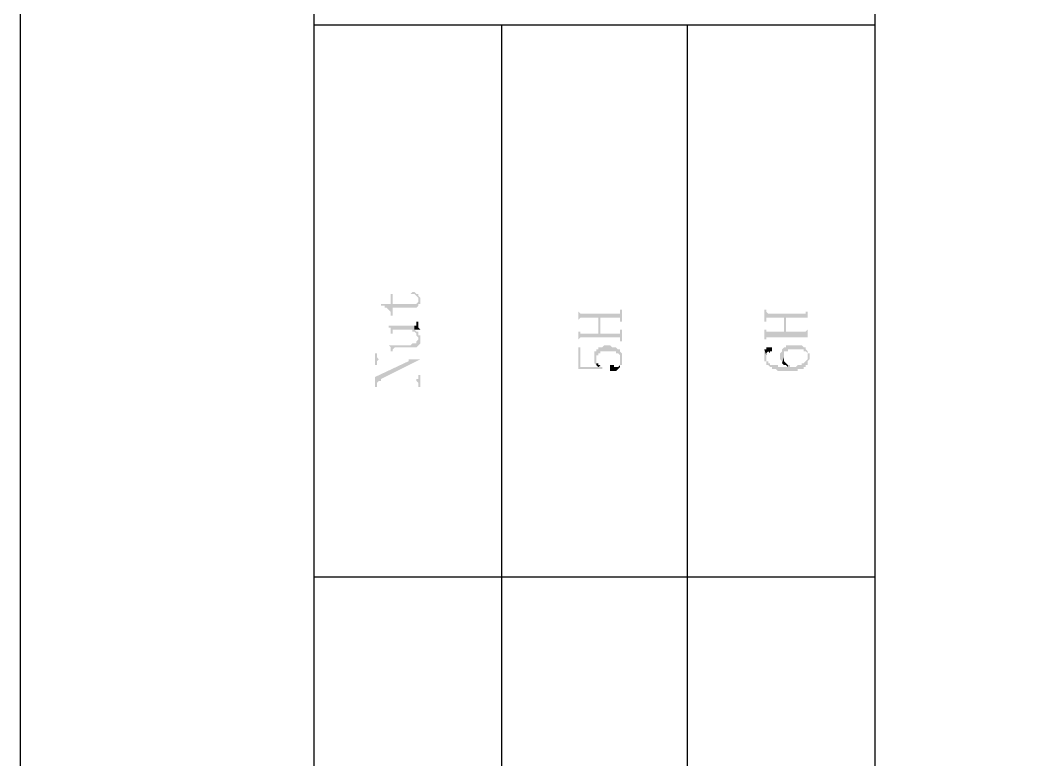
# Model space of a CAD drawing. Header units: millimetres. Extents: x 1233 to 2351, y 1180 to 1535.
# Drawn here: x 1477.96 to 1500.84, y 1406.42 to 1423.31 of the extents above; entities that cross this region are included whole.
import ezdxf

# ---------------------------------------------------------------- set-up
doc = ezdxf.new("R2010")
doc.units = ezdxf.units.MM

msp = doc.modelspace()

# ---------------------------------------------------------------- hatches: boundary and pattern name
at = {"transparency": 33554559}
for points in [[(1486.20277, 1416.831), (1486.20277, 1416.78587), (1486.29303, 1416.78587), (1486.29303, 1416.74074), (1486.33817, 1416.74074), (1486.3833, 1416.69561), (1486.3833, 1416.69561), (1486.42843, 1416.65048), (1486.42843, 1416.56021), (1486.47356, 1416.56021), (1486.47356, 1416.74074), (1487.01515, 1416.74074), (1487.06028, 1416.78587), (1487.06028, 1416.92127), (1487.06028, 1416.87614), (1487.06028, 1416.87614), (1487.01515, 1416.831), (1486.47356, 1416.831), (1486.47356, 1417.05667), (1486.42843, 1417.05667), (1486.42843, 1416.831)], [(1486.87975, 1417.05667), (1486.97002, 1417.05667), (1487.01515, 1417.01153), (1487.01515, 1417.01153), (1487.06028, 1416.9664), (1487.06028, 1416.78587), (1487.06028, 1416.831), (1487.10541, 1416.831), (1487.10541, 1416.92127), (1487.10541, 1416.9664), (1487.06028, 1417.01153), (1487.06028, 1417.05667), (1487.01515, 1417.05667), (1486.97002, 1417.1018), (1486.92488, 1417.1018)], [(1490.71599, 1416.69561), (1490.71599, 1416.42482), (1490.71599, 1416.46995), (1490.71599, 1416.46995), (1490.76112, 1416.51508), (1491.16731, 1416.51508), (1491.16731, 1416.15402), (1491.21244, 1416.51508), (1491.66376, 1416.51508), (1491.66376, 1416.46995), (1491.66376, 1416.42482), (1491.70889, 1416.42482), (1491.70889, 1416.69561), (1491.66376, 1416.69561), (1491.66376, 1416.65048), (1491.66376, 1416.60534), (1490.76112, 1416.60534), (1490.71599, 1416.65048)], [(1494.95841, 1416.69561), (1494.95841, 1416.42482), (1495.00354, 1416.42482), (1495.00354, 1416.51508), (1495.40973, 1416.51508), (1495.40973, 1416.19915), (1495.45486, 1416.51508), (1495.95132, 1416.51508), (1495.95132, 1416.42482), (1495.95132, 1416.69561), (1495.95132, 1416.65048), (1495.90619, 1416.65048), (1495.90619, 1416.60534), (1495.04867, 1416.60534), (1495.00354, 1416.65048), (1495.00354, 1416.69561), (1495.00354, 1416.69561)], [(1490.71599, 1416.24429), (1490.71599, 1415.97349), (1490.71599, 1416.01863), (1490.71599, 1416.01863), (1490.76112, 1416.06376), (1491.66376, 1416.06376), (1491.66376, 1415.97349), (1491.70889, 1415.97349), (1491.70889, 1416.24429), (1491.66376, 1416.24429), (1491.66376, 1416.19915), (1491.66376, 1416.15402), (1491.21244, 1416.15402), (1491.21244, 1416.51508), (1491.16731, 1416.15402), (1490.76112, 1416.15402), (1490.76112, 1416.19915), (1490.71599, 1416.19915), (1490.71599, 1416.24429)], [(1494.95841, 1416.24429), (1494.95841, 1416.01863), (1495.00354, 1416.01863), (1495.00354, 1416.06376), (1495.95132, 1416.06376), (1495.95132, 1416.01863), (1495.95132, 1416.24429), (1495.95132, 1416.24429), (1495.90619, 1416.19915), (1495.45486, 1416.19915), (1495.45486, 1416.51508), (1495.40973, 1416.19915), (1495.00354, 1416.19915), (1495.00354, 1416.24429), (1495.00354, 1416.24429)], [(1486.3833, 1416.33455), (1486.3833, 1416.28942), (1486.42843, 1416.28942), (1486.42843, 1416.24429), (1486.42843, 1416.15402), (1486.47356, 1416.15402), (1486.47356, 1416.19915), (1486.47356, 1416.24429), (1486.92488, 1416.24429), (1486.92488, 1416.19915), (1486.97002, 1416.19915), (1487.01515, 1416.15402), (1487.01515, 1416.10889), (1487.01515, 1416.10889), (1487.06028, 1416.06376), (1487.06028, 1416.01863), (1487.06028, 1416.19915), (1487.01515, 1416.19915), (1486.97002, 1416.24429), (1486.97002, 1416.33455)], [(1486.97002, 1416.33455), (1486.97002, 1416.24429), (1487.10541, 1416.24429), (1487.06028, 1416.28942), (1487.06028, 1416.33455), (1487.06028, 1416.42482), (1487.01515, 1416.42482), (1487.01515, 1416.37968), (1487.01515, 1416.33455), (1487.01515, 1416.33455)], [(1486.3833, 1415.88323), (1486.3833, 1415.88323), (1486.42843, 1415.8381), (1486.42843, 1415.79296), (1486.42843, 1415.74783), (1486.47356, 1415.74783), (1486.47356, 1415.79296), (1486.47356, 1415.79296), (1486.51869, 1415.8381), (1487.01515, 1415.8381), (1487.06028, 1415.88323), (1487.06028, 1415.88323), (1487.10541, 1415.92836), (1487.10541, 1416.01863), (1487.10541, 1416.10889), (1487.06028, 1416.10889), (1487.06028, 1416.15402), (1487.06028, 1416.19915), (1487.06028, 1416.01863), (1487.06028, 1416.01863), (1487.01515, 1415.97349), (1487.01515, 1415.92836), (1486.92488, 1415.92836), (1486.87975, 1415.88323)], [(1490.71599, 1415.8381), (1490.71599, 1415.34164), (1491.25757, 1415.34164), (1491.25757, 1415.38678), (1491.21244, 1415.38678), (1491.21244, 1415.43191), (1491.16731, 1415.38678), (1490.76112, 1415.38678), (1490.76112, 1415.8381)], [(1491.07704, 1415.61244), (1491.07704, 1415.5673), (1491.07704, 1415.47704), (1491.07704, 1415.47704), (1491.12218, 1415.43191), (1491.12218, 1415.61244), (1491.12218, 1415.65757), (1491.16731, 1415.65757), (1491.16731, 1415.7027), (1491.21244, 1415.7027), (1491.21244, 1415.74783), (1491.5735, 1415.74783), (1491.5735, 1415.7027), (1491.61863, 1415.7027), (1491.66376, 1415.65757), (1491.66376, 1415.61244), (1491.66376, 1415.43191), (1491.70889, 1415.43191), (1491.70889, 1415.52217), (1491.70889, 1415.61244), (1491.70889, 1415.7027), (1491.70889, 1415.7027), (1491.66376, 1415.74783), (1491.66376, 1415.79296), (1491.61863, 1415.79296), (1491.5735, 1415.8381), (1491.48323, 1415.8381), (1491.4381, 1415.88323), (1491.3027, 1415.88323), (1491.25757, 1415.8381), (1491.16731, 1415.8381), (1491.16731, 1415.79296), (1491.12218, 1415.79296), (1491.12218, 1415.74783), (1491.07704, 1415.74783), (1491.07704, 1415.65757), (1491.07704, 1415.65757)], [(1494.95841, 1415.79296), (1495.00354, 1415.65757), (1495.00354, 1415.7027), (1495.00354, 1415.7027), (1495.04867, 1415.74783), (1495.04867, 1415.74783), (1495.09381, 1415.7027), (1495.09381, 1415.74783), (1495.13894, 1415.74783), (1495.13894, 1415.79296), (1495.13894, 1415.8381), (1495.00354, 1415.8381), (1495.00354, 1415.79296)], [(1494.95841, 1415.65757), (1494.95841, 1415.5673), (1494.95841, 1415.52217), (1495.00354, 1415.52217), (1495.00354, 1415.43191), (1495.04867, 1415.43191), (1495.09381, 1415.38678), (1495.13894, 1415.38678), (1495.13894, 1415.34164), (1495.2292, 1415.34164), (1495.27434, 1415.29651), (1495.72566, 1415.29651), (1495.72566, 1415.34164), (1495.86105, 1415.34164), (1495.86105, 1415.38678), (1495.90619, 1415.38678), (1495.90619, 1415.43191), (1495.95132, 1415.43191), (1495.95132, 1415.61244), (1495.95132, 1415.5673), (1495.95132, 1415.5673), (1495.90619, 1415.52217), (1495.90619, 1415.52217), (1495.86105, 1415.47704), (1495.81592, 1415.47704), (1495.81592, 1415.43191), (1495.72566, 1415.43191), (1495.68052, 1415.38678), (1495.54513, 1415.38678), (1495.54513, 1415.43191), (1495.5, 1415.43191), (1495.5, 1415.38678), (1495.27434, 1415.38678), (1495.27434, 1415.43191), (1495.09381, 1415.43191), (1495.09381, 1415.47704), (1495.04867, 1415.47704), (1495.04867, 1415.52217), (1495.00354, 1415.52217), (1495.00354, 1415.61244), (1495.00354, 1415.65757), (1494.95841, 1415.79296), (1494.95841, 1415.7027), (1494.95841, 1415.7027)], [(1495.31947, 1415.61244), (1495.31947, 1415.5673), (1495.31947, 1415.5673), (1495.3646, 1415.52217), (1495.3646, 1415.47704), (1495.3646, 1415.47704), (1495.40973, 1415.61244), (1495.40973, 1415.65757), (1495.40973, 1415.74783), (1495.5, 1415.74783), (1495.5, 1415.79296), (1495.86105, 1415.79296), (1495.86105, 1415.74783), (1495.90619, 1415.74783), (1495.95132, 1415.7027), (1495.95132, 1415.65757), (1495.95132, 1415.47704), (1495.95132, 1415.52217), (1495.99645, 1415.5673), (1495.99645, 1415.61244), (1495.99645, 1415.7027), (1495.95132, 1415.7027), (1495.95132, 1415.74783), (1495.95132, 1415.74783), (1495.90619, 1415.79296), (1495.90619, 1415.8381), (1495.86105, 1415.8381), (1495.81592, 1415.88323), (1495.45486, 1415.88323), (1495.45486, 1415.8381), (1495.40973, 1415.8381), (1495.3646, 1415.79296), (1495.3646, 1415.74783), (1495.31947, 1415.7027), (1495.31947, 1415.65757)], [(1486.06737, 1415.7027), (1486.06737, 1415.43191), (1486.1125, 1415.43191), (1486.1125, 1415.52217), (1486.1125, 1415.52217), (1486.15764, 1415.5673), (1486.83462, 1415.5673), (1486.83462, 1415.52217), (1487.10541, 1415.5673), (1486.15764, 1415.5673), (1486.1125, 1415.61244), (1486.1125, 1415.7027)], [(1486.06737, 1415.16111), (1486.06737, 1414.93545), (1486.1125, 1414.93545), (1486.1125, 1415.02572), (1486.1125, 1415.02572), (1486.15764, 1415.07085), (1486.20277, 1415.11598), (1487.10541, 1415.5673), (1486.83462, 1415.52217)], [(1491.12218, 1415.43191), (1491.12218, 1415.43191), (1491.16731, 1415.38678), (1491.16731, 1415.38678), (1491.21244, 1415.43191), (1491.16731, 1415.43191), (1491.16731, 1415.47704), (1491.12218, 1415.47704), (1491.12218, 1415.5673), (1491.12218, 1415.5673)], [(1491.4381, 1415.34164), (1491.4381, 1415.29651), (1491.5735, 1415.29651), (1491.61863, 1415.34164), (1491.61863, 1415.34164), (1491.66376, 1415.38678), (1491.66376, 1415.5673), (1491.66376, 1415.52217), (1491.66376, 1415.43191), (1491.66376, 1415.43191), (1491.61863, 1415.38678), (1491.52837, 1415.38678), (1491.52837, 1415.43191), (1491.4381, 1415.43191), (1491.4381, 1415.38678)], [(1495.3646, 1415.47704), (1495.40973, 1415.43191), (1495.45486, 1415.43191), (1495.5, 1415.38678), (1495.5, 1415.43191), (1495.5, 1415.43191), (1495.45486, 1415.47704), (1495.45486, 1415.47704), (1495.40973, 1415.52217), (1495.40973, 1415.61244), (1495.40973, 1415.61244)], [(1486.15764, 1415.07085), (1487.01515, 1415.07085), (1487.06028, 1415.02572), (1487.06028, 1414.93545), (1487.10541, 1414.93545), (1487.10541, 1415.20625), (1487.06028, 1415.20625), (1487.06028, 1415.11598), (1487.01515, 1415.11598), (1487.01515, 1415.07085), (1486.20277, 1415.07085), (1486.20277, 1415.11598)]]:
    msp.add_hatch(color=256, dxfattribs=at).paths.add_polyline_path(points)

# ---------------------------------------------------------------- linework, layer by layer
msp.add_line((1484.66819, 1528.92707), (1484.66819, 1242.18613))
msp.add_lwpolyline([(1897.96173, 1237.92707), (1897.96173, 1534.92707), (1477.96174, 1534.92707), (1477.96174, 1237.92707)], close=True)
for points in [[(1497.48581, 1528.92707), (1497.48581, 1242.18613)], [(1484.66827, 1423.19464), (1497.48581, 1423.19464)], [(1488.95583, 1423.19464), (1488.95583, 1385.50928)], [(1493.19826, 1423.19464), (1493.19826, 1385.50928)], [(1484.66827, 1410.60276), (1497.48581, 1410.60276)]]:
    msp.add_lwpolyline(points)

doc.saveas('drawing.dxf')
